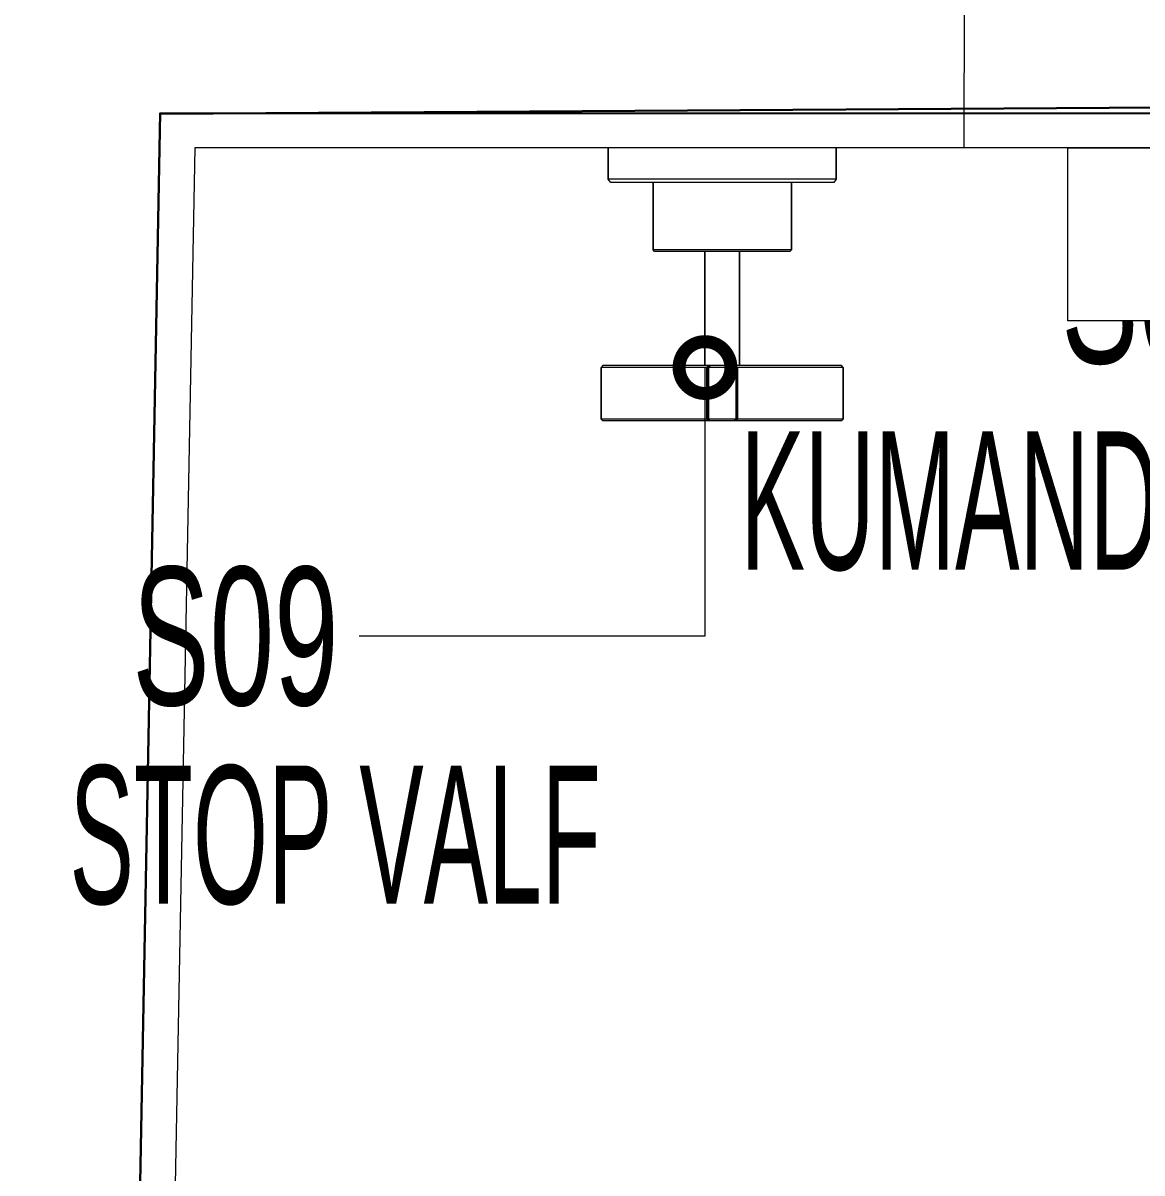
# Model space of a CAD drawing. Header units: centimetres. Extents: x 5488 to 20269, y -31398 to -19684.
# Drawn here: x 18622.38 to 18654.75, y -22365.18 to -22331.91 of the extents above; entities that cross this region are included whole.
import ezdxf
from ezdxf import colors
from ezdxf.entities.mleader import LeaderData, LeaderLine
from ezdxf.math import Vec2, Vec3

# ---------------------------------------------------------------- set-up
doc = ezdxf.new("R2010")
doc.units = ezdxf.units.CM
doc.set_wipeout_variables(frame=1)
doc.linetypes.add('2202_Autoban_Istinye Park_Food Hall_Yerlesim_Plan_Altlik$0$2202_Autoban_Istinye Park_Food Hall_PLAN_altlik_20220517$0$2202_Autoban_Istinye Park_Food Hall_PLAN_altlik_20220506$0$HIDDEN', pattern=[9.525, 6.35, -3.175])
for name, color, linetype, lineweight in [('xxx_Auto_Duvar_Duvar Plan Kesit', 7, 'Continuous', 30), ('xxx_Auto_Kaplama_Ahşap', 34, 'Continuous', 0), ('xxx_Auto_Kaplama_Seramik', 182, 'Continuous', 13), ('xxx_Auto_Kaplama_Seramik Tarama', 186, 'Continuous', 5), ('xxx_Auto_Konstruksiyon_Metal', 141, 'Continuous', 0), ('xxx_Auto_SIGN_GENERAL', 51, 'Continuous', 0), ('xxx_Auto_Tefris_Tefris', 32, 'Continuous', 15)]:
    doc.layers.add(name, color=color, linetype=linetype, lineweight=lineweight)
doc.layers.add('xxx_Autowipeout', color=7, linetype='Continuous')
doc.styles.add('AUTOBAN', font='')
doc.styles.add('ROMANS', font='romans')
doc.styles.get('AUTOBAN').set_extended_font_data('Helvetica Normal Tr')

# ---------------------------------------------------------------- blocks, each defined once
blk = doc.blocks.new('A$Cd4c68676')
at = {"layer": 'xxx_Auto_Duvar_Duvar Plan Kesit', "color": 0}
blk.add_lwpolyline([(79.294, 589.437), (-14.42, 589.413)], dxfattribs=at)
at = {"layer": 'xxx_Auto_Kaplama_Seramik'}
for points in [[(-13.42, 588.413), (-15.977, 453.645)], [(77.094, 588.413), (-13.42, 588.413)]]:
    blk.add_lwpolyline(points, dxfattribs=at)
at = {"layer": 'xxx_Auto_Kaplama_Seramik Tarama', "color": 0}
blk.add_lwpolyline([(-14.42, 589.426), (-20.081, 290.084)], dxfattribs=at)
blk = doc.blocks.new('_DotSmall')
at = {"color": 0, "linetype": 'ByBlock', "const_width": 0.5}
blk.add_lwpolyline([(-0.0625, 0, 1), (0.0625, 0, 1)], format="xyb", close=True, dxfattribs=at)
blk = doc.blocks.new('x2202_Autoban_Istinye Park_Food Hall_PLAN_altlik_20220517$0$2202_Autoban_Istinye Park_Food Hall_PLAN_altlik_20220506$0$S08_plan')
for p, q in [((-3.3, 0), (-3.3, -0.90625)), ((-3.3, -0.90625), (-3.3, 0)), ((3.3, 0), (3.3, -0.90625)), ((3.3, -0.90625), (3.3, 0)), ((-3.3, -0.90625), (-3.225, -1)), ((-3.3, -0.90625), (-3.18, -0.90625)), ((-3.18, -0.90625), (-2.865, -0.90625)), ((-2.865, -0.90625), (-2.325, -0.90625)), ((-2.325, -0.90625), (-1.635, -0.90625)), ((-1.635, -0.90625), (-0.855, -0.90625)), ((-0.855, -0.90625), (0, -0.90625)), ((0, -0.90625), (0.855, -0.90625)), ((0.855, -0.90625), (1.635, -0.90625)), ((1.635, -0.90625), (2.325, -0.90625)), ((2.325, -0.90625), (2.865, -0.90625)), ((2.865, -0.90625), (3.18, -0.90625)), ((3.18, -0.90625), (3.3, -0.90625)), ((3.225, -1), (3.3, -0.90625)), ((-3.225, -1), (-3.105, -1)), ((-3.105, -1), (-2.79, -1)), ((-2.79, -1), (-2.28, -1)), ((-2.28, -1), (-2, -1)), ((-2.28, -1), (-1.605, -1)), ((-2, -1), (-2, -2.95)), ((-2, -1), (-1.92727, -1)), ((-2, -2.95), (-2, -1)), ((-1.92727, -1), (-1.73636, -1)), ((-1.73636, -1), (-1.40909, -1)), ((-1.605, -1), (-0.825, -1)), ((-1.40909, -1), (-0.99091, -1)), ((-0.99091, -1), (-0.51818, -1)), ((-0.825, -1), (0, -1)), ((-0.51818, -1), (0, -1)), ((0, -1), (0.51818, -1)), ((0, -1), (0.825, -1)), ((0.51818, -1), (0.99091, -1)), ((0.825, -1), (1.605, -1)), ((0.99091, -1), (1.40909, -1)), ((1.40909, -1), (1.73636, -1)), ((1.605, -1), (2.28, -1)), ((1.73636, -1), (1.92727, -1)), ((1.92727, -1), (2, -1)), ((2, -1), (2, -2.95)), ((2, -1), (2.28, -1)), ((2, -2.95), (2, -1)), ((2.28, -1), (2.79, -1)), ((2.79, -1), (3.105, -1)), ((3.105, -1), (3.225, -1)), ((-2, -2.95), (-1.95455, -3)), ((-2, -2.95), (-1.92727, -2.95)), ((-1.92727, -2.95), (-1.73636, -2.95)), ((-1.73636, -2.95), (-1.40909, -2.95)), ((-1.40909, -2.95), (-0.99091, -2.95)), ((-0.99091, -2.95), (-0.51818, -2.95)), ((-0.51818, -2.95), (0, -2.95)), ((0, -2.95), (0.51818, -2.95)), ((0.51818, -2.95), (0.99091, -2.95)), ((0.99091, -2.95), (1.40909, -2.95)), ((1.40909, -2.95), (1.73636, -2.95)), ((1.73636, -2.95), (1.92727, -2.95)), ((1.92727, -2.95), (2, -2.95)), ((1.95455, -3), (2, -2.95)), ((-1.95455, -3), (-1.88182, -3)), ((-1.88182, -3), (-1.69091, -3)), ((-1.88182, -3), (-1.69091, -3)), ((-1.69091, -3), (-1.38182, -3)), ((-1.69091, -3), (-1.38182, -3)), ((-1.38182, -3), (-0.97273, -3)), ((-1.38182, -3), (-0.97273, -3)), ((-0.97273, -3), (-0.5, -3)), ((-0.97273, -3), (-0.5, -3)), ((-0.5, -3), (0, -3)), ((-0.5, -3), (-0.5, -6.3)), ((-0.5, -3), (-0.48, -3)), ((-0.5, -6.3), (-0.5, -3)), ((-0.48, -3), (-0.43, -3)), ((-0.43, -3), (-0.35, -3)), ((-0.35, -3), (-0.25, -3)), ((-0.25, -3), (-0.13, -3)), ((-0.13, -3), (0, -3)), ((0, -3), (0.5, -3)), ((0, -3), (0.13, -3)), ((0.13, -3), (0.25, -3)), ((0.25, -3), (0.35, -3)), ((0.35, -3), (0.43, -3)), ((0.43, -3), (0.48, -3)), ((0.48, -3), (0.5, -3)), ((0.5, -6.3), (0.5, -3)), ((0.5, -3), (0.97273, -3)), ((0.5, -3), (0.5, -6.3)), ((0.5, -3), (0.97273, -3)), ((0.97273, -3), (1.38182, -3)), ((0.97273, -3), (1.38182, -3)), ((1.38182, -3), (1.69091, -3)), ((1.38182, -3), (1.69091, -3)), ((1.69091, -3), (1.88182, -3)), ((1.69091, -3), (1.88182, -3)), ((1.88182, -3), (1.95455, -3)), ((-3.5, -6.35), (-3.45, -6.3)), ((-3.45, -6.3), (-0.38, -6.3)), ((-3.45, -6.3), (-0.38, -6.3)), ((-0.44, -6.35), (-0.38, -6.3)), ((-0.4, -6.35), (-0.35, -6.3)), ((-0.4, -6.35), (-0.35, -6.3)), ((-0.38, -6.3), (-0.37, -6.3)), ((-0.37, -6.3), (-0.35, -6.3)), ((-0.35, -6.3), (0, -6.3)), ((0, -6.3), (0.35, -6.3)), ((0.35, -6.3), (0.37, -6.3)), ((0.35, -6.3), (0.4, -6.35)), ((0.37, -6.3), (0.38, -6.3)), ((0.38, -6.3), (3.45, -6.3)), ((0.38, -6.3), (0.44, -6.35)), ((3.45, -6.3), (3.5, -6.35)), ((-3.5, -7.85), (-3.5, -6.35)), ((-3.5, -7.85), (-3.5, -6.35)), ((-3.5, -6.35), (-0.44, -6.35)), ((-3.5, -6.35), (-0.44, -6.35)), ((-3.5, -6.35), (-3.5, -7.85)), ((-3.5, -6.35), (-3.5, -7.85)), ((-0.44, -7.85), (-0.44, -6.35)), ((-0.44, -6.35), (-0.42, -6.35)), ((-0.44, -6.35), (-0.44, -7.85)), ((-0.42, -6.35), (-0.4, -6.35)), ((-0.4, -7.85), (-0.4, -6.35)), ((-0.4, -7.85), (-0.4, -6.35)), ((-0.4, -6.35), (0, -6.35)), ((-0.4, -6.35), (-0.4, -7.85)), ((-0.4, -6.35), (-0.4, -7.85)), ((0, -6.35), (0.4, -6.35)), ((0.4, -7.85), (0.4, -6.35)), ((0.4, -6.35), (0.42, -6.35)), ((0.4, -6.35), (0.4, -7.85)), ((0.42, -6.35), (0.44, -6.35)), ((0.44, -7.85), (0.44, -6.35)), ((0.44, -6.35), (3.5, -6.35)), ((0.44, -6.35), (0.44, -7.85)), ((3.5, -7.85), (3.5, -6.35)), ((3.5, -6.35), (3.5, -7.85)), ((-3.5, -7.85), (-0.44, -7.85)), ((-3.5, -7.85), (-0.44, -7.85)), ((-3.5, -7.85), (-3.45, -7.9)), ((-3.5, -7.85), (-3.45, -7.9)), ((-3.5, -7.85), (-3.45, -7.9)), ((-3.5, -7.85), (-3.45, -7.9)), ((-3.45, -7.9), (-0.38, -7.9)), ((-3.45, -7.9), (-0.38, -7.9)), ((-3.45, -7.9), (-0.38, -7.9)), ((-3.45, -7.9), (-0.38, -7.9)), ((-0.44, -7.85), (-0.42, -7.85)), ((-0.44, -7.85), (-0.38, -7.9)), ((-0.44, -7.85), (-0.38, -7.9)), ((-0.42, -7.85), (-0.4, -7.85)), ((-0.4, -7.85), (-0.35, -7.9)), ((-0.4, -7.85), (-0.35, -7.9)), ((-0.4, -7.85), (0, -7.85)), ((-0.4, -7.85), (-0.35, -7.9)), ((-0.4, -7.85), (-0.35, -7.9)), ((-0.38, -7.9), (-0.37, -7.9)), ((-0.37, -7.9), (-0.35, -7.9)), ((-0.35, -7.9), (0, -7.9)), ((-0.35, -7.9), (0, -7.9)), ((0, -7.85), (0.4, -7.85)), ((0, -7.9), (0.35, -7.9)), ((0, -7.9), (0.35, -7.9)), ((0.35, -7.9), (0.4, -7.85)), ((0.35, -7.9), (0.4, -7.85)), ((0.35, -7.9), (0.4, -7.85)), ((0.35, -7.9), (0.4, -7.85)), ((0.35, -7.9), (0.4, -7.85)), ((0.35, -7.9), (0.4, -7.85)), ((0.35, -7.9), (0.37, -7.9)), ((0.37, -7.9), (0.38, -7.9)), ((0.38, -7.9), (0.44, -7.85)), ((0.38, -7.9), (0.44, -7.85)), ((0.38, -7.9), (3.45, -7.9)), ((0.38, -7.9), (3.45, -7.9)), ((0.4, -7.85), (0.42, -7.85)), ((0.42, -7.85), (0.44, -7.85)), ((0.44, -7.85), (3.5, -7.85)), ((3.45, -7.9), (3.5, -7.85)), ((3.45, -7.9), (3.5, -7.85)), ((3.45, -7.9), (3.5, -7.85)), ((3.45, -7.9), (3.5, -7.85))]:
    blk.add_line(p, q)
blk.add_lwpolyline([(-3.3, 0), (3.3, 0)])
blk = doc.blocks.new('x2202_Autoban_Istinye Park_Food Hall_PLAN_altlik_20220517$0$2202_Autoban_Istinye Park_Food Hall_PLAN_altlik_20220506$0$S12-plan')
blk.add_wipeout([(-20, 5), (-20, 0), (20, 0), (20, 5)]).dxf.layer = 'xxx_Autowipeout'
blk.add_lwpolyline([(-20, 5), (20, 5), (20, 0), (-20, 0)], close=True)
blk = doc.blocks.new('WCVİTRİFİYE')
at = {"xscale": -1}
blk.add_blockref('x2202_Autoban_Istinye Park_Food Hall_PLAN_altlik_20220517$0$2202_Autoban_Istinye Park_Food Hall_PLAN_altlik_20220506$0$S08_plan', (-30, 0), dxfattribs=at)
at = {"rotation": 180}
blk.add_blockref('x2202_Autoban_Istinye Park_Food Hall_PLAN_altlik_20220517$0$2202_Autoban_Istinye Park_Food Hall_PLAN_altlik_20220506$0$S12-plan', (0, 0), dxfattribs=at)
at = {"linetype": '2202_Autoban_Istinye Park_Food Hall_Yerlesim_Plan_Altlik$0$2202_Autoban_Istinye Park_Food Hall_PLAN_altlik_20220517$0$2202_Autoban_Istinye Park_Food Hall_PLAN_altlik_20220506$0$HIDDEN'}
blk.add_lwpolyline([(23, 0), (-23, 0), (-22.98, 8.48), (23.02, 8.48)], close=True, dxfattribs=at)
blk = doc.blocks.new('WC TEFRIS')
at = {"layer": 'xxx_Auto_Tefris_Tefris', "color": 0}
blk.add_blockref('WCVİTRİFİYE', (-259.801, 858.802), dxfattribs=at)
blk = doc.blocks.new('A$C1e03b758')
at = {"layer": 'xxx_Auto_SIGN_GENERAL', "color": 12, "char_height": 4, "attachment_point": 5, "line_spacing_factor": 0.75, "style": 'ROMANS'}
for s, width, insert in [('{\\fArial|b0|i0|c162|p34;\\W0.5;KUMANDA PANELİ}', 24.49566, (29.277, 107.083)), ('{\\fArial|b0|i0|c162|p34;\\W0.5;STOP VALF}', 15.28284, (5.208, 97.413))]:
    blk.add_mtext_dynamic_manual_height_columns(s, width=width, gutter_width=20, heights=[0], dxfattribs=dict(at, insert=insert))
at = {"layer": 'xxx_Auto_SIGN_GENERAL', "color": 12}
ml = blk.add_multileader_mtext('Standard', dxfattribs=at)
ml.set_content('{\\W0.6;S05}', color=12, style='AUTOBAN')
ml.set_leader_properties()
ml.set_arrow_properties(name='DOTSMALL')
ml.build(insert=Vec2(0, 0))
ml.multileader.update_dxf_attribs({"has_text_frame": 1, "dogleg_length": 2.045, "arrow_head_size": 3})
ctx = ml.context
ctx.base_point, ctx.arrow_head_size, ctx.landing_gap_size, ctx.plane_origin = Vec3(25.406, 113.083), 3, 0.6, Vec3(-2.187, 193.427)
ctx.text_align_type = 2
notes = []
notes.append((ctx, [(1, (1, 1, 0), (42.777, 113.083), (-1, 0), 10, [(0, [(42.777, 117.546)], 0, [])])]))
ctx.mtext.insert, ctx.mtext.width, ctx.mtext.defined_height, ctx.mtext.alignment, ctx.mtext.flow_direction = Vec3(32.177, 115.083), 4.20155, 4.28, 3, 5
ml = blk.add_multileader_mtext('Standard', dxfattribs=at)
ml.set_content('{\\W0.6;S09}', color=12, style='AUTOBAN')
ml.set_leader_properties()
ml.set_arrow_properties(name='DOTSMALL')
ml.build(insert=Vec2(0, 0))
ml.multileader.update_dxf_attribs({"has_text_frame": 1, "dogleg_length": 2.045, "arrow_head_size": 3})
ctx = ml.context
ctx.base_point, ctx.arrow_head_size, ctx.landing_gap_size, ctx.plane_origin = Vec3(-1.352, 103.189), 3, 0.6, Vec3(-29.059, 187.883)
ctx.text_align_type = 2
notes.append((ctx, [(1, (1, 1, 0), (15.906, 103.189), (-1, 0), 10, [(0, [(15.906, 110.959)], 0, [])])]))
ctx.mtext.insert, ctx.mtext.width, ctx.mtext.defined_height, ctx.mtext.alignment, ctx.mtext.flow_direction = Vec3(5.306, 105.189), 4.20155, 4.28, 3, 5
for ctx, leaders in notes:
    for number, flags, end, landing, length, lines in leaders:
        leader = LeaderData()
        leader.index, (leader.has_last_leader_line, leader.has_dogleg_vector, leader.attachment_direction) = number, flags
        leader.last_leader_point, leader.dogleg_vector, leader.dogleg_length = Vec3(end), Vec3(landing), length
        for number, points, colour, breaks in lines:
            line = LeaderLine()
            line.index, line.vertices, line.color, line.breaks = number, Vec3.list(points), colors.encode_raw_color(colour), breaks
            leader.lines.append(line)
        ctx.leaders.append(leader)

msp = doc.modelspace()

# ---------------------------------------------------------------- linework, layer by layer
at = {"layer": 'xxx_Auto_Duvar_Duvar Plan Kesit'}
msp.add_lwpolyline([(17084.851, -22081.197), (17085.122, -22068.94), (17371.122, -22061.466), (17370.689, -22091.143), (17383.684, -22091.378), (17384.217, -22062.021), (17587.897, -22057.886), (17586.426, -22138.996), (17598.51, -22139.212), (17599.962, -22058.284), (18563.501, -22038.281), (18561.494, -22923.935), (18640.77, -22923.935), (18640.243, -22701.094), (18651.037, -22701.037), (18650.975, -22673.724), (18639.245, -22673.751), (18639.622, -22633.613), (18620.689, -22633.85), (18626.351, -22334.509)], dxfattribs=at)

# ---------------------------------------------------------------- next in the draw order: block references
msp.add_blockref('A$Cd4c68676', (18640.77, -22923.935))

# ---------------------------------------------------------------- next in the draw order: linework, layer by layer
msp.add_lwpolyline([(18626.358, -22334.532), (18923.694, -22332.656)], dxfattribs=at)

# ---------------------------------------------------------------- next in the draw order: block references
at = {"layer": 'xxx_Auto_Kaplama_Ahşap'}
msp.add_blockref('A$C1e03b758', (18626.203, -22452.835), dxfattribs=at)

# ---------------------------------------------------------------- next in the draw order: block references
at = {"layer": 'xxx_Auto_Konstruksiyon_Metal'}
msp.add_blockref('WC TEFRIS', (18932.408, -23194.323), dxfattribs=at)

doc.saveas('drawing.dxf')
